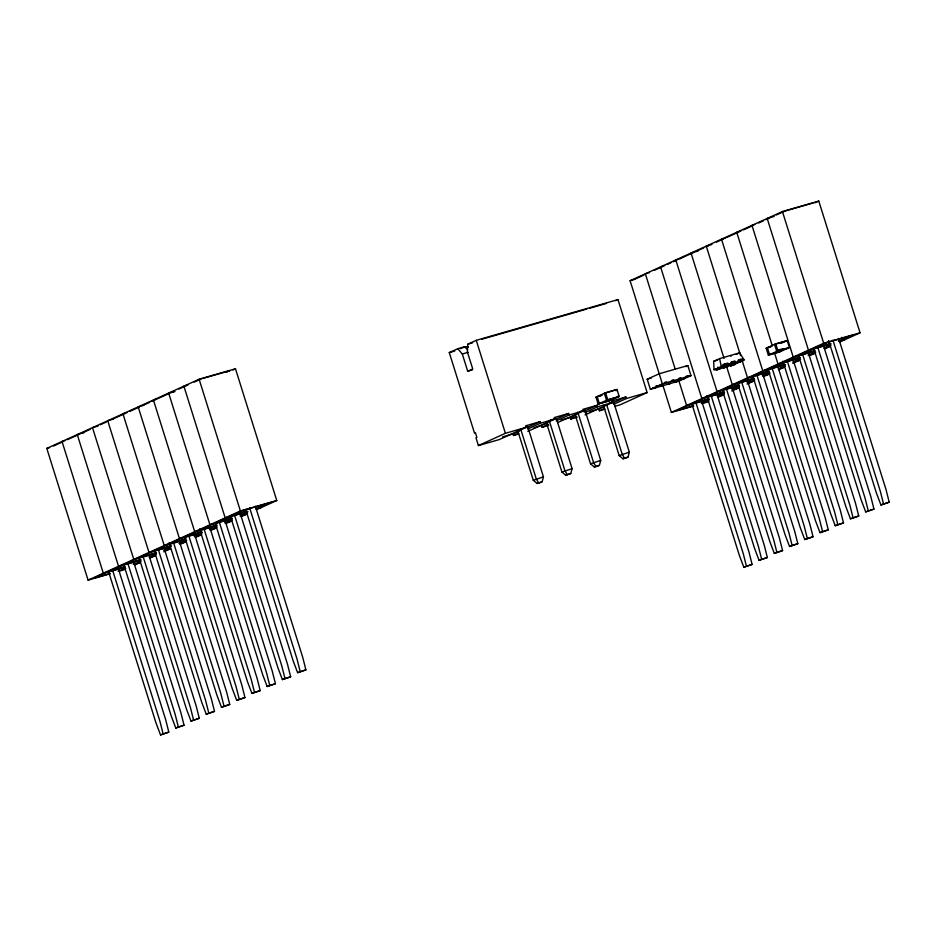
<?xml version="1.0" encoding="UTF-8"?>
<svg xmlns="http://www.w3.org/2000/svg" width="936" height="936" viewBox="0 0 936 936"><rect width="100%" height="100%" fill="white"/><g stroke="black" fill="none" stroke-linecap="round" stroke-linejoin="round"><path stroke-width="1.4" d="M614.601 406.411L620.135 404.82L647.127 392.57L617.982 299.59L476.26 340.341L467.801 344.179L467.321 351.714L472.738 368.983L467.707 371.264L462.302 353.995L457.809 348.719L449.28 352.591L474.529 433.169L475.43 432.76L476.88 437.416L475.979 437.814L478.413 445.571L499.169 439.604L526.161 427.342L525.669 425.798L539.99 421.68L540.47 423.224L527.623 429.062M517.549 430.08L533.286 480.285L537.077 483.467L540.645 482.438L542.155 481.759L543.442 476.869L527.717 426.652L524.137 427.682M546.624 423.236L561.928 472.06L565.707 475.231L570.784 473.522L572.083 468.643L556.347 418.427L550.38 420.135M574.821 413.618L590.558 463.823L594.337 467.005L597.917 465.976L599.414 465.297L600.713 460.407L584.977 410.19L580.203 411.571M603.451 405.382L619.187 455.598L622.966 458.769L626.547 457.739L628.044 457.06L629.343 452.17L613.606 401.965L608.833 403.334M110.448 573.686L88.078 580.121L46.8 448.402L199.122 379.232L235.486 368.784L276.764 500.503L256.452 509.722M53.481 446.016L63.075 441.652M67.521 439.639L79.513 434.199M82.754 432.724L89.95 429.46M100.374 424.722L106.376 421.996M113.209 418.895L125.202 413.443M129.648 411.43L139.242 407.078M143.676 405.054L149.678 402.34M152.077 401.24L155.668 399.613M158.909 398.139L169.709 393.237M178.94 389.048L186.135 385.772M194.173 382.122L201.369 378.858M226.395 372.259L229.999 370.633L202.726 378.472M232.947 369.931L235.486 368.784M460.535 348.672L464.97 346.659L467.661 349.83M650.356 389.294L678.986 381.057L690.979 375.617L687.82 365.543L659.19 373.768L647.197 379.22L650.356 389.294L662.349 383.842L630.103 280.706L782.426 211.536L818.789 201.076L860.067 332.795L839.756 342.014M636.784 278.308L643.98 275.044M654.416 270.305L662.817 266.491M667.251 264.478L670.855 262.84M673.253 261.752L676.845 260.126M681.279 258.102L693.283 252.661M696.513 251.187L703.708 247.923M706.107 246.835L708.505 245.747M716.543 242.096L723.739 238.82M726.98 237.358L738.972 231.906M743.406 229.893L753.012 225.541M758.64 222.979L763.437 220.802M765.835 219.714L769.439 218.076M776.272 214.976L784.672 211.162L813.302 202.925M814.975 202.808L818.789 201.076M615.572 300.69L617.982 299.59M88.078 580.121L240.4 510.951L276.764 500.503M118.1 571.217L125.787 568.409M141.02 561.495L133.333 564.303M149.935 556.99L156.254 554.58M163.8 550.473L170.293 548.203M179.033 543.547L186.72 540.739M194.267 536.632L201.954 533.824M217.187 526.909L209.5 529.717M224.722 522.803L232.421 519.995M239.955 515.888L247.642 513.068M134.597 565.051L139.675 562.747L134.082 564.361M149.83 558.137L154.908 555.832L149.304 557.446M163.788 551.795L170.13 548.917L164.537 550.52M180.285 544.307L185.363 542.002L179.77 543.605M195.519 537.393L200.596 535.088L195.004 536.691M210.752 530.466L215.83 528.161L210.237 529.776M225.986 523.552L231.063 521.247L225.471 522.861M241.219 516.637L246.297 514.332L240.704 515.935M478.413 445.571L505.393 433.31L526.161 427.342M502.585 436.925L512.998 433.93L519.421 431.016M527.132 427.518L539.99 421.68M595.963 397.121L605.569 392.769L617.011 389.481L619.199 396.454L609.605 400.807L598.151 404.095L595.963 397.121L601.064 395.659M512.998 433.93L513.49 435.486L518.626 433.146M617.76 396.22L618.006 396.993L606.551 400.292L604.363 393.319L617.011 389.481M527.799 431.367L554.791 419.117L554.299 417.561L568.62 413.443L569.1 414.999L556.253 420.837M533.824 427.951L546.776 423.365M557.049 418.696L568.62 413.443M541.628 425.704L542.12 427.249L548.543 424.336M557.716 422.557L584.977 410.19M598.151 404.095L607.745 399.742L619.199 396.454M561.155 420.089L570.258 417.468L576.681 414.554M583.116 411.629L597.25 405.218L597.73 406.762L584.883 412.6M685.421 366.631L687.82 365.543M570.258 417.468L570.749 419.024L575.886 416.684M585.058 414.905L612.05 402.655L611.559 401.099L625.88 396.981L626.36 398.537L613.513 404.375M611.606 402.866L613.606 401.965M589.785 411.863L604.036 406.903M613.033 402.819L625.88 396.981M598.888 409.243L599.379 410.787L604.516 408.459M654.65 388.054L656.148 387.375L653.211 388.463L652.977 387.691M713.642 361.308L719.632 358.582L739.674 352.825L744.132 359.88L736.936 363.156L714.039 369.743L713.642 361.308L717.643 360.149M660.371 386.416L663.308 385.316L661.799 385.995L661.565 385.222M667.532 384.357L670.457 383.257L668.959 383.947L668.713 383.163M736.082 354.451L739.674 352.825M722.51 364.958L727.763 363.039L728.395 365.052L725.997 366.14M714.039 369.743L721.235 366.467L738.75 361.436M716.894 368.913L720.966 367.544L719.761 368.094M722.896 366.198L724.101 365.648L723.61 364.455L725.517 363.905M718.345 369.147L715.946 370.235L721.2 368.328L718.345 369.147L717.713 367.134M723.142 366.97L728.395 365.052M724.054 366.853L728.114 365.485L726.921 366.034M732.911 363.308L734.116 362.77M766.163 348.192L775.757 343.84L787.211 340.54L789.399 347.513L779.805 351.877L768.351 355.165L766.163 348.192L769.989 347.092M723.095 368.176L728.36 366.269L723.095 368.176L722.475 366.163M730.291 364.911L735.556 362.992L734.924 360.98L732.057 361.811L732.689 363.823M731.215 364.794L735.275 363.437L734.081 363.975M737.205 362.08L738.41 361.53L737.931 360.337L740.785 359.518M733.157 364.081L735.556 362.992M730.255 366.116L735.52 364.209L730.255 366.116L729.624 364.104M781.221 343.266L787.211 340.54M742.716 360.945L739.85 361.764L739.218 359.752L742.084 358.921L742.716 360.945L737.451 362.852M768.351 355.165L777.945 350.813L789.399 347.513M662.688 384.696L671.381 412.425L823.703 343.255L860.067 332.795M533.286 480.285L543.442 476.869M701.403 403.521L709.09 400.713M718.006 396.209L724.324 393.787M731.87 389.68L739.557 386.872M754.79 379.957L747.103 382.765M762.337 375.851L770.024 373.043M778.928 368.538L785.257 366.128M792.804 362.021L800.491 359.202M808.025 355.095L815.724 352.287M824.628 347.794L830.946 345.372M838.492 341.266L854.58 334.643L825.95 342.868L813.957 348.321L830.314 343.617M717.9 397.355L722.978 395.05L717.385 396.653M731.858 391.014L738.212 388.136L732.607 389.739M747.092 384.099L753.433 381.209L747.841 382.824M763.589 376.6L768.667 374.295L763.074 375.909M778.822 369.685L783.9 367.38L778.307 368.995M792.792 363.344L799.133 360.465L793.541 362.068M809.289 355.855L814.367 353.551L808.774 355.154M824.522 348.941L829.6 346.624L824.008 348.239M561.928 472.06L572.083 468.643M537.077 483.467L542.155 481.759M565.707 475.231L570.784 473.522M590.558 463.823L600.713 460.407M594.337 467.005L599.414 465.297M619.187 455.598L629.343 452.17M622.966 458.769L628.044 457.06M108.658 571.861L156.031 723.013L160.524 734.924L168.808 732.116L165.649 719.597L118.275 568.444M123.891 564.946L171.265 716.098L175.757 727.997L184.041 725.201L180.882 712.682L133.509 561.53M139.125 558.02L186.498 709.172L190.991 721.083L199.274 718.275L196.115 705.767L148.742 554.615M154.358 551.105L201.731 702.257L206.224 714.168L214.508 711.36L211.349 698.841L163.975 547.689M169.159 542.798L216.965 695.343L221.458 707.253L229.741 704.445L226.582 691.926L179.209 540.774M184.825 537.276L232.186 688.428L236.691 700.339L244.963 697.531L241.804 685.012L194.442 533.859M199.625 528.969L247.42 681.513L251.924 693.424L260.196 690.616L257.037 678.097L209.676 526.945M215.292 523.435L262.653 674.587L267.146 686.497L275.43 683.689L272.271 671.182L224.909 520.03M230.525 516.52L277.887 667.672L282.379 679.583L290.663 676.775L287.504 664.256L240.142 513.103M245.747 509.605L293.12 660.757L297.613 672.668L305.896 669.86L302.737 657.341L255.364 506.189M168.808 732.116L160.524 734.924M184.041 725.201L175.757 727.997M199.274 718.275L190.991 721.083M214.508 711.36L206.224 714.168M229.741 704.445L221.458 707.253M244.963 697.531L236.691 700.339M260.196 690.616L251.924 693.424M275.43 683.689L267.146 686.497M290.663 676.775L282.379 679.583M305.896 669.86L297.613 672.668M691.961 404.153L739.335 555.305L743.827 567.216L752.111 564.408L748.952 551.901L701.579 400.748M706.762 395.858L754.568 548.391L759.061 560.301L767.344 557.493L764.185 544.974L716.812 393.822M722.428 390.324L769.802 541.476L774.294 553.387L782.578 550.579L779.419 538.06L732.046 386.907M737.662 383.409L785.035 534.561L789.528 546.472L797.811 543.664L794.652 531.145L747.279 379.993M752.895 376.494L800.268 527.647L804.761 539.545L813.045 536.749L809.886 524.23L762.512 373.078M768.128 369.568L815.49 520.72L819.995 532.631L828.266 529.823L825.107 517.315L777.746 366.163M782.929 361.273L830.723 513.805L835.228 525.716L843.5 522.908L840.341 510.389L792.979 359.237M798.595 355.738L845.957 506.891L850.45 518.801L858.733 515.993L855.574 503.474L808.213 352.322M813.829 348.824L861.19 499.976L865.683 511.887L873.967 509.079L870.808 496.56L823.446 345.407M828.617 340.517L876.424 493.061L880.916 504.96L889.2 502.164L886.041 489.645L838.668 338.493M752.111 564.408L743.827 567.216M767.344 557.493L759.061 560.301M782.578 550.579L774.294 553.387M797.811 543.664L789.528 546.472M813.045 536.749L804.761 539.545M828.266 529.823L819.995 532.631M843.5 522.908L835.228 525.716M858.733 515.993L850.45 518.801M873.967 509.079L865.683 511.887M889.2 502.164L880.916 504.96M730.794 356.148L731.425 355.926M188.089 384.942L183.889 386.147L225.166 517.865L247.537 511.43M774.189 216.438L767.192 218.451L808.47 350.169L829.448 344.132M174.248 391.459L168.655 393.073L209.933 524.78L232.315 518.357M754.755 224.558L751.959 225.365L793.237 357.084L814.215 351.058M170.902 392.699L174.997 391.517M157.622 398.783L153.422 399.988L194.7 531.707L217.082 525.271M740.926 231.075L736.726 232.28L772.352 345.981M143.781 405.3L138.189 406.903L179.466 538.621L201.848 532.186M725.692 238.001L721.492 239.206L762.77 370.913L785.152 364.49M127.156 412.612L122.955 413.817L164.233 545.536L185.211 539.51M711.863 244.507L706.259 246.121L740.587 355.657M113.326 419.129L107.734 420.732L149.011 552.451L171.382 546.016M698.022 251.023L691.037 253.036L724.054 358.406M98.093 426.044L92.5 427.658L133.778 559.365L156.148 552.942M681.396 258.348L675.804 259.951L717.081 391.669L739.452 385.234M84.252 432.561L77.267 434.573L118.544 566.292L139.522 560.255M664.759 265.66L660.57 266.865L701.848 398.584L724.218 392.149M64.83 440.68L62.033 441.488L103.311 573.206L124.289 567.169M649.525 272.587L645.337 273.792L675.312 369.451M46.8 448.402L49.596 447.607M630.103 280.706L635.696 279.092M481.818 339.241L586.825 309.044M589.633 308.248L606.434 303.416M467.801 344.179L472.563 342.81M457.809 348.719L464.97 346.659M465.04 347.56L467.848 346.753M465.8 347.584L468.433 346.835M449.28 352.591L454.744 351.023M462.302 353.995L468.269 352.275M467.707 371.264L472.481 369.884M647.197 379.22L651.28 378.039M786.018 341.09L774.563 344.378L776.751 351.351L788.206 348.063M598.443 396.22L602.257 395.121M771.182 346.554L767.368 347.654L769.556 354.627L780.998 351.328L780.764 350.555M733.637 361.565L730.77 362.396L731.25 363.589L730.057 364.139L731.964 363.589M741.441 360.664L744.132 359.88M776.506 350.579L782.87 348.754M662.349 383.842L690.979 375.617M610.81 400.257L599.356 403.556L597.168 396.583M597.25 405.218L582.929 409.336L583.42 410.881L569.1 414.999M540.47 423.224L554.791 419.117M597.73 406.762L612.05 402.655M626.36 398.537L647.127 392.57M247.01 511.313L230.654 516.017L242.646 510.576L271.276 502.339L256.558 508.576M255.937 509.02L261.53 507.417M839.241 341.324L844.834 339.709M247.864 511.618L227.413 517.491L215.42 522.943L231.777 518.24M831.168 343.91L810.716 349.795L798.724 355.235L815.08 350.532M513.49 435.486L518.696 433.988M542.12 427.249L548.625 425.377M570.749 419.024L577.255 417.152M599.379 410.787L604.913 409.196M231.262 518.918L212.179 524.406L200.187 529.858L216.544 525.154M814.566 351.222L795.483 356.71L783.49 362.15L799.847 357.447M800.385 357.564L778.003 363.999L774.528 352.907M216.04 525.833L196.946 531.332L184.954 536.773L201.31 532.069M799.344 358.137L780.25 363.624L768.257 369.076L784.614 364.373M202.164 532.362L181.713 538.247L169.72 543.687L186.089 538.984M785.468 364.666L765.016 370.539L753.024 375.991L769.392 371.288M768.514 371.803L747.536 377.84L741.897 359.81M185.574 539.674L166.479 545.161L154.487 550.602L170.855 545.899M768.877 371.966L749.783 377.454L737.79 382.906L754.159 378.202M753.293 378.717L732.315 384.755L726.664 366.725M170.34 546.589L151.246 552.076L139.253 557.528L155.622 552.825M753.644 378.893L734.549 384.38L722.557 389.821L738.925 385.117M156.476 553.117L136.024 558.991L124.02 564.443L140.388 559.74M738.41 385.808L719.328 391.295L707.323 396.735L723.692 392.032M141.242 560.032L120.791 565.917L108.798 571.358L125.155 566.654M724.546 392.324L704.094 398.209L692.102 403.662L708.458 398.958M708.985 399.075L686.615 405.499L678.787 380.542M124.64 567.345L105.557 572.832L93.565 578.272L109.921 573.569M709.312 399.251L688.861 405.124L676.868 410.576L693.225 405.873M118.849 571.276L124.441 569.673M671.381 412.425L693.751 405.99M702.152 403.58L707.745 401.965M624.464 458.09L622.183 454.229L606.879 405.417M595.834 466.327L593.553 462.466L577.816 412.25M567.204 474.552L564.923 470.691L549.186 420.486M538.574 482.789L536.293 478.928L520.556 428.711M841.721 337.323L842.587 340.084M832.946 340.131L880.32 491.283L883.479 503.802M826.488 344.237L827.354 347.01M782.426 211.536L823.703 343.255M817.713 347.057L865.086 498.209L868.245 510.717M811.255 351.164L812.12 353.925M802.48 353.972L849.853 505.124L853.012 517.643M796.021 358.079L796.887 360.84M787.246 360.886L834.62 512.039L837.778 524.558M775.757 343.84L777.945 350.813M780.788 364.993L781.654 367.754M772.013 367.801L819.386 518.953L822.545 531.472M765.554 371.908L766.42 374.669M756.791 374.716L804.153 525.868L807.312 538.387M741.558 381.642L788.919 532.795L792.078 545.302M735.099 385.749L735.965 388.51M724.909 363.858L725.54 365.882M724.873 365.075L725.494 367.087M726.324 388.557L773.686 539.709L776.845 552.228M719.866 392.664L720.732 395.425M711.091 395.472L758.452 546.624L761.611 559.143M704.632 399.578L705.498 402.34M695.857 402.386L743.231 553.539L746.39 566.058M685.035 377.43L685.281 378.202L681.104 379.501L684.684 378.472L684.438 377.699M675.874 381.104L676.12 381.888L677.617 381.198L674.692 382.297L674.447 381.525M615.818 390.019L616.063 390.792M605.569 392.769L607.745 399.742M476.26 340.341L505.393 433.31M249.643 507.839L297.016 658.991L300.175 671.51M243.184 511.945L244.05 514.706M199.122 379.232L240.4 510.951M234.409 514.753L281.783 665.905L284.942 678.424M227.951 518.86L228.817 521.621M219.176 521.668L266.549 672.82L269.708 685.339M203.943 528.594L251.316 679.747L254.475 692.254M197.484 532.701L198.35 535.462M188.709 535.509L236.083 686.661L239.242 699.18M182.251 539.616L183.117 542.377M173.488 542.424L220.849 693.576L224.008 706.095M167.017 546.53L167.883 549.292M158.254 549.338L205.616 700.491L208.775 713.01M151.796 553.445L152.662 556.206M143.021 556.253L190.382 707.405L193.541 719.924M127.787 563.179L175.149 714.332L178.308 726.839M121.329 567.274L122.195 570.047M112.554 570.094L159.927 721.246L163.086 733.765M719.632 358.582L721.235 366.467M656.405 385.655L656.054 386.708L660.231 385.398L656.651 386.428L656.405 385.655M665.203 383.023L663.706 383.701L666.643 382.613L666.397 381.841L664.97 382.251L665.203 383.023M672.364 380.964L670.866 381.642L673.803 380.554L673.557 379.782L672.118 380.191L672.364 380.964M679.524 378.904L678.027 379.583L680.952 378.495L680.718 377.723L679.279 378.132L679.524 378.904M686.685 376.845L685.187 377.524L688.112 376.436L687.866 375.664L686.439 376.073L686.685 376.845"/></g></svg>
